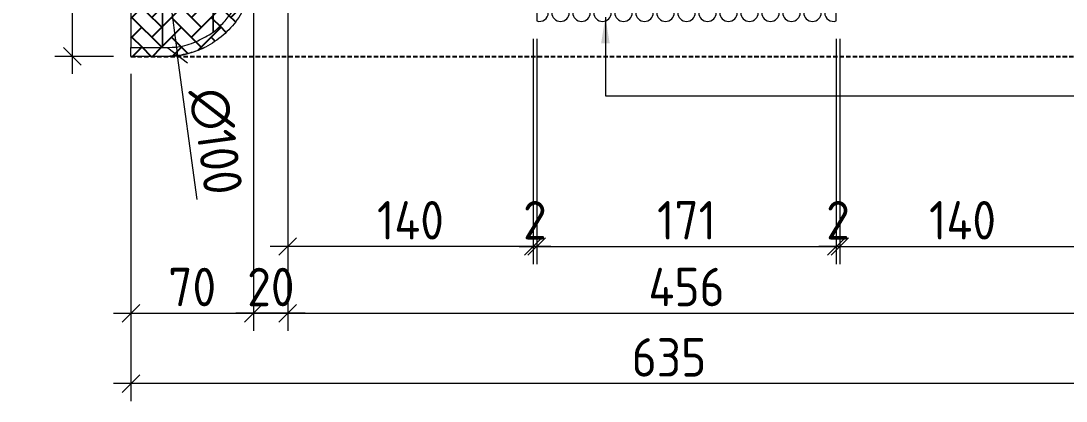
# Model space of a CAD drawing. Header units: millimetres. Extents: x 539949 to 547802, y -525020 to -515511.
# Drawn here: x 541996 to 542594, y -523536 to -523319 of the extents above; entities that cross this region are included whole.
import ezdxf

# ---------------------------------------------------------------- set-up
doc = ezdxf.new("R2010")
doc.units = ezdxf.units.MM
doc.header["$LTSCALE"] = 5
doc.header["$MEASUREMENT"] = 0
doc.header["$PDMODE"] = 35
doc.linetypes.add('DASHED', pattern=[0.75, 0.5, -0.25])
doc.layers.add('DIM-10', color=1, linetype='Continuous')
doc.layers.add('HATCH', color=8, linetype='Continuous')
doc.layers.add('MDF', color=41, linetype='Continuous', lineweight=0)
doc.styles.add('ISOCP', font='isocp.shx')
doc.styles.get("Standard").update_dxf_attribs({"font": 'arial.ttf'})
doc.dimstyles.new('dim', dxfattribs={"dimtxt": 2, "dimasz": 2, "dimexe": 1, "dimexo": 1, "dimgap": 1, "dimtad": 1, "dimdec": 0, "dimdsep": 46, "dimtxsty": 'Standard', "dimblk": 'OBLIQUE', "dimcen": 0, "dimdle": 1, "dimclrd": 1, "dimclre": 1, "dimclrt": 1, "dimadec": 0, "dimazin": 0, "dimtfac": 1, "dimtdec": 0, "dimtix": 1, "dimtmove": 0, "dimatfit": 3, "dimfxl": 1, "dimlwd": 0, "dimlwe": 0, "dimarcsym": 0})
doc.dimstyles.new('DL - 10', dxfattribs={"dimscale": 10, "dimtxt": 2.2, "dimasz": 1, "dimexe": 1, "dimexo": 1, "dimgap": 0.4, "dimtad": 1, "dimdec": 0, "dimdsep": 46, "dimtxsty": 'ISOCP', "dimblk": 'OBLIQUE', "dimcen": 0.5, "dimdle": 1, "dimclrd": 256, "dimclre": 256, "dimclrt": 2, "dimadec": 0, "dimazin": 2, "dimtfac": 1, "dimtdec": 0, "dimtix": 1, "dimtmove": 1, "dimatfit": 3, "dimldrblk": 'OPEN90', "dimfxl": 1, "dimlwd": 9, "dimlwe": 9, "dimarcsym": 0})
pattern_1 = [(45, (14580.82022846141, -6019.838075066451), (0, 11.31370849898476), [24, -8]), (135, (14586.47708271141, -6014.181220816451), (9e-16, 11.31370849898476), [24, -8])]

# ---------------------------------------------------------------- blocks, each defined once
blk = doc.blocks.new('_OBLIQUE')
at = {"color": 0, "linetype": 'ByBlock', "lineweight": -2}
blk.add_line((-0.5, -0.5), (0.5, 0.5), dxfattribs=at)
blk = doc.blocks.new('*D130')
at = {"layer": 'Defpoints', "color": 0, "transparency": 16777216}
for p in [(542025.7989114647, -522968.7958451395), (542059.2863716352, -522968.7958451395), (542059.2863716352, -523338.7958451395)]:
    blk.add_point(p, dxfattribs=at)
at = {"layer": 'DIM-10', "lineweight": 9, "transparency": 16777216}
for p, q in [((542025.7989114647, -523348.7958451395), (542025.7989114647, -522958.7958451395)), ((542049.2863716352, -522968.7958451395), (542015.7989114647, -522968.7958451395)), ((542049.2863716352, -523338.7958451395), (542015.7989114647, -523338.7958451395))]:
    blk.add_line(p, q, dxfattribs=at)
at = {"layer": 'DIM-10', "lineweight": 9, "transparency": 16777216, "xscale": 10, "yscale": 10, "zscale": 10}
for p, rotation in [((542025.7989114647, -522968.7958451395), 90), ((542025.7989114647, -523338.7958451395), 270)]:
    blk.add_blockref('_OBLIQUE', p, dxfattribs=dict(at, rotation=rotation))
at = {"layer": 'DIM-10', "color": 2, "transparency": 16777216, "insert": (542010.7989114645, -523153.7958451396), "char_height": 22, "attachment_point": 5, "rotation": 90, "style": 'ISOCP'}
blk.add_mtext('370', dxfattribs=at)
blk = doc.blocks.new('_Open90')
at = {"color": 0, "linetype": 'ByBlock', "lineweight": -2}
for p, q in [((0, 0), (-1, 0)), ((-0.5, 0.5), (0, 0)), ((0, 0), (-0.5, -0.5))]:
    blk.add_line(p, q, dxfattribs=at)
blk = doc.blocks.new('*D131')
at = {"layer": 'Defpoints', "color": 0, "transparency": 16777216}
for p in [(542129.2458001056, -523288.8399446278), (542059.2863716349, -523338.7958451392), (542129.2458001056, -523485.6633463884)]:
    blk.add_point(p, dxfattribs=at)
at = {"layer": 'DIM-10', "lineweight": 9, "transparency": 16777216}
for p, q in [((542129.2458001056, -523298.8399446278), (542129.2458001056, -523495.6633463884)), ((542059.2863716349, -523348.7958451392), (542059.2863716349, -523495.6633463884)), ((542049.2863716349, -523485.6633463884), (542139.2458001056, -523485.6633463884))]:
    blk.add_line(p, q, dxfattribs=at)
at = {"layer": 'DIM-10', "lineweight": 9, "transparency": 16777216, "xscale": 10, "yscale": 10, "zscale": 10, "rotation": 180}
blk.add_blockref('_OBLIQUE', (542059.2863716349, -523485.6633463884), dxfattribs=at)
at = {"layer": 'DIM-10', "lineweight": 9, "transparency": 16777216, "xscale": 10, "yscale": 10, "zscale": 10}
blk.add_blockref('_OBLIQUE', (542129.2458001056, -523485.6633463884), dxfattribs=at)
at = {"layer": 'DIM-10', "color": 2, "transparency": 16777216, "insert": (542094.2660858703, -523470.6633463884), "char_height": 22, "attachment_point": 5, "style": 'ISOCP'}
blk.add_mtext('70', dxfattribs=at)
blk = doc.blocks.new('*D95')
at = {"layer": 'Defpoints', "color": 0, "transparency": 16777216}
for p in [(542148.8606434761, -523175.7488529904), (542129.2458001056, -523288.8399446278), (542129.2458001056, -523485.6633463884)]:
    blk.add_point(p, dxfattribs=at)
at = {"layer": 'DIM-10', "lineweight": 9, "transparency": 16777216}
for p, q in [((542148.8606434761, -523185.7488529904), (542148.8606434761, -523495.6633463884)), ((542129.2458001056, -523298.8399446278), (542129.2458001056, -523495.6633463884)), ((542158.8606434761, -523485.6633463884), (542119.2458001056, -523485.6633463884))]:
    blk.add_line(p, q, dxfattribs=at)
at = {"layer": 'DIM-10', "lineweight": 9, "transparency": 16777216, "xscale": 10, "yscale": 10, "zscale": 10, "rotation": 180}
blk.add_blockref('_OBLIQUE', (542129.2458001056, -523485.6633463884), dxfattribs=at)
at = {"layer": 'DIM-10', "lineweight": 9, "transparency": 16777216, "xscale": 10, "yscale": 10, "zscale": 10}
blk.add_blockref('_OBLIQUE', (542148.8606434761, -523485.6633463884), dxfattribs=at)
at = {"layer": 'DIM-10', "color": 2, "transparency": 16777216, "insert": (542139.2458001056, -523470.6611810341), "char_height": 22, "attachment_point": 5, "style": 'ISOCP'}
blk.add_mtext('20', dxfattribs=at)
blk = doc.blocks.new('*D96')
at = {"layer": 'Defpoints', "color": 0, "transparency": 16777216}
for p in [(542148.8606434761, -523175.7488529904), (542604.7213686008, -523176.1981635743), (542604.7213686008, -523485.6633463884)]:
    blk.add_point(p, dxfattribs=at)
at = {"layer": 'DIM-10', "lineweight": 9, "transparency": 16777216}
for p, q in [((542148.8606434761, -523185.7488529904), (542148.8606434761, -523495.6633463884)), ((542604.7213686008, -523186.1981635743), (542604.7213686008, -523495.6633463884)), ((542138.8606434761, -523485.6633463884), (542614.7213686008, -523485.6633463884))]:
    blk.add_line(p, q, dxfattribs=at)
at = {"layer": 'DIM-10', "lineweight": 9, "transparency": 16777216, "xscale": 10, "yscale": 10, "zscale": 10, "rotation": 180}
blk.add_blockref('_OBLIQUE', (542148.8606434761, -523485.6633463884), dxfattribs=at)
at = {"layer": 'DIM-10', "lineweight": 9, "transparency": 16777216, "xscale": 10, "yscale": 10, "zscale": 10}
blk.add_blockref('_OBLIQUE', (542604.7213686008, -523485.6633463884), dxfattribs=at)
at = {"layer": 'DIM-10', "color": 2, "transparency": 16777216, "insert": (542376.7910060384, -523470.6633463884), "char_height": 22, "attachment_point": 5, "style": 'ISOCP'}
blk.add_mtext('456', dxfattribs=at)
blk = doc.blocks.new('*D97')
at = {"layer": 'Defpoints', "color": 0, "transparency": 16777216}
for p in [(542059.2863716349, -523338.7958451392), (542694.2862968781, -523338.7958451392), (542059.2863716349, -523525.887338245)]:
    blk.add_point(p, dxfattribs=at)
at = {"layer": 'DIM-10', "lineweight": 9, "transparency": 16777216}
for p, q in [((542059.2863716349, -523348.7958451392), (542059.2863716349, -523535.887338245)), ((542694.2862968781, -523348.7958451392), (542694.2862968781, -523535.887338245)), ((542704.2862968781, -523525.887338245), (542049.2863716349, -523525.887338245))]:
    blk.add_line(p, q, dxfattribs=at)
at = {"layer": 'DIM-10', "lineweight": 9, "transparency": 16777216, "xscale": 10, "yscale": 10, "zscale": 10, "rotation": 180}
blk.add_blockref('_OBLIQUE', (542059.2863716349, -523525.887338245), dxfattribs=at)
at = {"layer": 'DIM-10', "lineweight": 9, "transparency": 16777216, "xscale": 10, "yscale": 10, "zscale": 10}
blk.add_blockref('_OBLIQUE', (542694.2862968781, -523525.887338245), dxfattribs=at)
at = {"layer": 'DIM-10', "color": 2, "transparency": 16777216, "insert": (542366.7862968781, -523510.887338245), "char_height": 22, "attachment_point": 5, "style": 'ISOCP'}
blk.add_mtext('635', dxfattribs=at)
blk = doc.blocks.new('*D129')
at = {"layer": 'Defpoints', "color": 0, "transparency": 16777216}
for p in [(542072.6246687779, -523239.329654039), (542085.9543153662, -523338.3494005895)]:
    blk.add_point(p, dxfattribs=at)
at = {"layer": 'DIM-10', "lineweight": 9, "transparency": 16777216}
for p in [(542072.6246687779, -523239.329654039), (542097.0298767579, -523420.6245963078)]:
    blk.add_line(p, (542085.9543153662, -523338.3494005895), dxfattribs=at)
blk.add_arc((542079.2894920721, -523288.8395273143), 49.95645525126019, 266.1976970635002, 295.8013289228209, dxfattribs=at)
at = {"layer": 'DIM-10', "lineweight": 9, "transparency": 16777216, "xscale": 10, "yscale": 10, "zscale": 10}
for p, rotation in [((542072.6246687779, -523239.329654039), 277.6668413862636), ((542085.9543153662, -523338.3494005895), 97.66684138626364)]:
    blk.add_blockref('_OBLIQUE', p, dxfattribs=dict(at, rotation=rotation))
at = {"layer": 'DIM-10', "color": 2, "transparency": 16777216, "insert": (542107.6921312326, -523387.396414386), "char_height": 22, "attachment_point": 5, "rotation": 277.6668413862636, "style": 'ISOCP'}
blk.add_mtext('∅100', dxfattribs=at)
blk = doc.blocks.new('*D98')
at = {"layer": 'Defpoints', "color": 0, "transparency": 16777216}
for p in [(542148.8606434761, -523175.7488529904), (542289.1553436208, -523318.6753350197), (542148.8606434761, -523447.5039729886)]:
    blk.add_point(p, dxfattribs=at)
at = {"layer": 'DIM-10', "lineweight": 9, "transparency": 16777216}
for p, q in [((542148.8606434761, -523185.7488529904), (542148.8606434761, -523457.5039729886)), ((542289.1553436208, -523328.6753350197), (542289.1553436208, -523457.5039729886)), ((542299.1553436208, -523447.5039729886), (542138.8606434761, -523447.5039729886))]:
    blk.add_line(p, q, dxfattribs=at)
at = {"layer": 'DIM-10', "lineweight": 9, "transparency": 16777216, "xscale": 10, "yscale": 10, "zscale": 10, "rotation": 180}
blk.add_blockref('_OBLIQUE', (542148.8606434761, -523447.5039729886), dxfattribs=at)
at = {"layer": 'DIM-10', "lineweight": 9, "transparency": 16777216, "xscale": 10, "yscale": 10, "zscale": 10}
blk.add_blockref('_OBLIQUE', (542289.1553436208, -523447.5039729886), dxfattribs=at)
at = {"layer": 'DIM-10', "color": 2, "transparency": 16777216, "insert": (542219.0079935484, -523432.5039729886), "char_height": 22, "attachment_point": 5, "style": 'ISOCP'}
blk.add_mtext('140', dxfattribs=at)
blk = doc.blocks.new('*D99')
at = {"layer": 'Defpoints', "color": 0, "transparency": 16777216}
for p in [(542291.1553436208, -523318.6916770924), (542462.4083980266, -523318.676906125), (542462.4083980266, -523447.5039729886)]:
    blk.add_point(p, dxfattribs=at)
at = {"layer": 'DIM-10', "lineweight": 9, "transparency": 16777216}
for p, q in [((542291.1553436208, -523328.6916770924), (542291.1553436208, -523457.5039729886)), ((542462.4083980266, -523328.676906125), (542462.4083980266, -523457.5039729886)), ((542281.1553436208, -523447.5039729886), (542472.4083980266, -523447.5039729886))]:
    blk.add_line(p, q, dxfattribs=at)
at = {"layer": 'DIM-10', "lineweight": 9, "transparency": 16777216, "xscale": 10, "yscale": 10, "zscale": 10, "rotation": 180}
blk.add_blockref('_OBLIQUE', (542291.1553436208, -523447.5039729886), dxfattribs=at)
at = {"layer": 'DIM-10', "lineweight": 9, "transparency": 16777216, "xscale": 10, "yscale": 10, "zscale": 10}
blk.add_blockref('_OBLIQUE', (542462.4083980266, -523447.5039729886), dxfattribs=at)
at = {"layer": 'DIM-10', "color": 2, "transparency": 16777216, "insert": (542376.7818708237, -523432.5039729886), "char_height": 22, "attachment_point": 5, "style": 'ISOCP'}
blk.add_mtext('171', dxfattribs=at)
blk = doc.blocks.new('*D136')
at = {"layer": 'Defpoints', "color": 0, "transparency": 16777216}
for p in [(542604.7213686008, -523176.1981635743), (542464.4084088652, -523318.6754181624), (542604.7213686008, -523447.5039729882)]:
    blk.add_point(p, dxfattribs=at)
at = {"layer": 'DIM-10', "lineweight": 9, "transparency": 16777216}
for p, q in [((542604.7213686008, -523186.1981635743), (542604.7213686008, -523457.5039729882)), ((542464.4084088652, -523328.6754181624), (542464.4084088652, -523457.5039729882)), ((542454.4084088652, -523447.5039729882), (542614.7213686008, -523447.5039729882))]:
    blk.add_line(p, q, dxfattribs=at)
at = {"layer": 'DIM-10', "lineweight": 9, "transparency": 16777216, "xscale": 10, "yscale": 10, "zscale": 10, "rotation": 180}
blk.add_blockref('_OBLIQUE', (542464.4084088652, -523447.5039729882), dxfattribs=at)
at = {"layer": 'DIM-10', "lineweight": 9, "transparency": 16777216, "xscale": 10, "yscale": 10, "zscale": 10}
blk.add_blockref('_OBLIQUE', (542604.7213686008, -523447.5039729882), dxfattribs=at)
at = {"layer": 'DIM-10', "color": 2, "transparency": 16777216, "insert": (542534.564888733, -523432.5039729882), "char_height": 22, "attachment_point": 5, "style": 'ISOCP'}
blk.add_mtext('140', dxfattribs=at)
blk = doc.blocks.new('*D288')
at = {"layer": 'Defpoints', "color": 0, "transparency": 16777216}
for p in [(542289.1523108466, -523318.6754181625), (542291.1553436208, -523318.6754181625), (542291.1553436208, -523447.5039729886)]:
    blk.add_point(p, dxfattribs=at)
at = {"layer": 'DIM-10', "lineweight": 9, "transparency": 16777216}
for p, q in [((542289.1523108466, -523328.6754181625), (542289.1523108466, -523457.5039729886)), ((542291.1553436208, -523328.6754181625), (542291.1553436208, -523457.5039729886)), ((542289.1523108466, -523447.5039729886), (542279.1523108466, -523447.5039729886)), ((542289.1523108466, -523447.5039729886), (542291.1553436208, -523447.5039729886)), ((542291.1553436208, -523447.5039729886), (542301.1553436208, -523447.5039729886))]:
    blk.add_line(p, q, dxfattribs=at)
at = {"layer": 'DIM-10', "lineweight": 9, "transparency": 16777216, "xscale": 10, "yscale": 10, "zscale": 10}
blk.add_blockref('_OBLIQUE', (542289.1523108466, -523447.5039729886), dxfattribs=at)
at = {"layer": 'DIM-10', "lineweight": 9, "transparency": 16777216, "xscale": 10, "yscale": 10, "zscale": 10, "rotation": 180}
blk.add_blockref('_OBLIQUE', (542291.1553436208, -523447.5039729886), dxfattribs=at)
at = {"layer": 'DIM-10', "color": 2, "transparency": 16777216, "insert": (542290.1538272337, -523432.5018076343), "char_height": 22, "attachment_point": 5, "style": 'ISOCP'}
blk.add_mtext('2', dxfattribs=at)
blk = doc.blocks.new('*D289')
at = {"layer": 'Defpoints', "color": 0, "transparency": 16777216}
for p in [(542462.4083980266, -523318.6754181625), (542464.4114308008, -523318.6754181625), (542462.4083980266, -523447.5039729886)]:
    blk.add_point(p, dxfattribs=at)
at = {"layer": 'DIM-10', "lineweight": 9, "transparency": 16777216}
for p, q in [((542462.4083980266, -523328.6754181625), (542462.4083980266, -523457.5039729886)), ((542464.4114308008, -523328.6754181625), (542464.4114308008, -523457.5039729886)), ((542462.4083980266, -523447.5039729886), (542452.4083980266, -523447.5039729886)), ((542464.4114308008, -523447.5039729886), (542462.4083980266, -523447.5039729886)), ((542464.4114308008, -523447.5039729886), (542474.4114308008, -523447.5039729886))]:
    blk.add_line(p, q, dxfattribs=at)
at = {"layer": 'DIM-10', "lineweight": 9, "transparency": 16777216, "xscale": 10, "yscale": 10, "zscale": 10}
blk.add_blockref('_OBLIQUE', (542462.4083980266, -523447.5039729886), dxfattribs=at)
at = {"layer": 'DIM-10', "lineweight": 9, "transparency": 16777216, "xscale": 10, "yscale": 10, "zscale": 10, "rotation": 180}
blk.add_blockref('_OBLIQUE', (542464.4114308008, -523447.5039729886), dxfattribs=at)
at = {"layer": 'DIM-10', "color": 2, "transparency": 16777216, "insert": (542463.4099144137, -523432.5018076343), "char_height": 22, "attachment_point": 5, "style": 'ISOCP'}
blk.add_mtext('2', dxfattribs=at)

msp = doc.modelspace()

# ---------------------------------------------------------------- hatches: boundary and pattern name
at = {"layer": 'HATCH'}
h = msp.add_hatch(dxfattribs=at)
h.set_pattern_fill('AR-HBONE', color=256, scale=2)
h.set_pattern_definition(pattern_1)
h.paths.add_polyline_path([(542077.2863716349, -522968.7958451393), (542059.2863716349, -522968.7958451393), (542059.2863716349, -523333.7958451392), (542077.2863716349, -523333.7958451392)])
h = msp.add_hatch(dxfattribs=at)
h.set_pattern_fill('AR-HBONE', color=256, scale=2)
h.set_pattern_definition(pattern_1)
edge = h.paths.add_edge_path()
edge.add_line((542059.2863716349, -523333.7958451392), (542077.2863716349, -523333.7958451392))
edge.add_arc((542077.2863716349, -523248.9827693608), 84.81307577841407, 270, 274.9719970082222)
edge.add_arc((542081.5604944989, -523298.1127647555), 35.49751460615872, 274.9719970082216, 292.5465806984311)
edge.add_arc((542070.673921562, -523271.8905702832), 63.88978385774003, 292.5465806985453, 301.3450127749816)
edge.add_arc((542086.1048702452, -523297.2251640589), 34.2257345885319, 301.3450127749338, 316.8590887979115)
edge.add_arc((542058.833410333, -523271.6684338953), 71.6005788342934, 316.8590887979372, 323.1196495755985)
edge.add_arc((542086.4104591628, -523292.3590825778), 37.12454998737412, 323.1196495755761, 344.280775792898)
edge.add_arc((542031.4087415352, -523276.8788825435), 94.26320183606167, 344.2807757927956, 347.6676192746615)
edge.add_arc((542091.047200902, -523289.9174809096), 33.21608165001354, 347.6676192746478, 361.859017952255)
edge.add_line((542124.2458001056, -523288.8399415369), (542124.2458001056, -523008.8029010574))
edge.add_line((542124.2458001056, -523008.8029010574), (542129.2458001056, -523008.8029010574))
edge.add_line((542129.2458001056, -523008.8029010574), (542129.2458001056, -523288.8399446277))
edge.add_arc((542079.290388833, -523288.8399446277), 49.95541127260964, -12.49498180834928, 1.1368683772161603e-13, ccw=False)
edge.add_arc((542079.2893117116, -523288.8397059346), 49.95651452468786, 335.11035186210677, 347.50501819164555, ccw=False)
edge.add_arc((542079.2902593348, -523288.8401455986), 49.95546987432041, 321.13703838910936, 335.11035186211564, ccw=False)
edge.add_arc((542079.2894920721, -523288.8395273141), 49.95645525137738, 307.27047324554053, 321.1370383891034, ccw=False)
edge.add_arc((542079.2900885165, -523288.8403110972), 49.95547033412608, 293.2840657656825, 307.2704732455933, ccw=False)
edge.add_arc((542079.2896330941, -523288.839252808), 49.95662245631573, 282.89853761025756, 293.2840657657355, ccw=False)
edge.add_arc((542079.2899105005, -523288.84046417), 49.95537973663853, 271.07659983977396, 282.8985376102363, ccw=False)
edge.add_line((542080.2285274373, -523338.7870252416), (542059.2863716349, -523338.7958451392))
edge.add_line((542059.2863716349, -523338.7958451392), (542059.2863716349, -523333.7958451392))
h = msp.add_hatch(dxfattribs=at)
h.set_pattern_fill('AR-HBONE', color=256, scale=2)
h.set_pattern_definition(pattern_1)
edge = h.paths.add_edge_path()
edge.add_line((542124.2458001056, -523008.8029010574), (542106.2458001056, -523008.8029010574))
edge.add_line((542106.2458001056, -523008.8029010574), (542106.2458001056, -523324.8972411852))
edge.add_arc((542086.1048702453, -523297.225164059), 34.22573458836673, 306.0487413112386, 316.8590887979187)
edge.add_arc((542058.833410333, -523271.6684338953), 71.60057883428985, 316.8590887979371, 323.1196495755986)
edge.add_arc((542086.4104591627, -523292.3590825776), 37.12454998746308, 323.119649575467, 344.2807757925737)
edge.add_arc((542031.4087415352, -523276.8788825441), 94.26320183591365, 344.2807757930487, 347.6676192749887)
edge.add_arc((542091.0472009019, -523289.9174809096), 33.2160816501984, 347.6676192746837, 358.1409820477596)
edge.add_line((542124.2458001056, -523290.9950202823), (542124.2458001056, -523008.8029010574))
h = msp.add_hatch(dxfattribs=at)
h.set_pattern_fill('AR-HBONE', color=256, scale=2)
h.set_pattern_definition(pattern_1)
edge = h.paths.add_edge_path()
edge.add_line((542106.2458001056, -523288.8399415369), (542077.2863716349, -523288.8399415369))
edge.add_line((542077.2863716349, -523288.8399415369), (542077.2863716349, -523333.7958451392))
edge.add_arc((542077.2863716349, -523248.9827693608), 84.81307577840734, 269.9999999999998, 274.9719970082223)
edge.add_arc((542081.5604944989, -523298.1127647556), 35.49751460606097, 274.971997008246, 292.5465806987114)
edge.add_arc((542070.6739215618, -523271.8905702833), 63.88978385769892, 292.5465806988975, 301.3450127752462)
edge.add_arc((542086.1048702454, -523297.2251640583), 34.22573458890452, 301.3450127740419, 306.0487413102861)
edge.add_line((542106.2458001056, -523324.8972411852), (542106.2458001056, -523288.8399415369))

# ---------------------------------------------------------------- linework, layer by layer
at = {"layer": 'HATCH', "linetype": 'DASHED'}
msp.add_line((542059.2863716349, -523338.7958451392), (542694.2862968781, -523338.7958451392), dxfattribs=at)
at = {"layer": 'MDF'}
msp.add_lwpolyline([(542077.2863716349, -522968.7958451393), (542059.2863716349, -522968.7958451393), (542059.2863716349, -523333.7958451392), (542077.2863716349, -523333.7958451392)], close=True, dxfattribs=at)
for points in [[(542059.2863716349, -523333.7958451392), (542077.2863716349, -523333.7958451392, 0.0216978336709919), (542084.6370231885, -523333.4767084614, 0.0768342512643646), (542095.171462978, -523330.8971372563, 0.038409273530996), (542103.9087630748, -523326.4556671035, 0.0677965137859518), (542111.0785060591, -523320.6285489072, 0.0273236463812018), (542116.1060349591, -523314.6392304652, 0.0925961193217121), (542122.1465843493, -523302.4169933157, 0.0147789683581851), (542123.4968222728, -523297.0118556584, 0.0620009215675352), (542124.2458001056, -523288.8399415369), (542124.2458001056, -523008.8029010574), (542129.2458001056, -523008.8029010574), (542129.2458001056, -523288.8399446277, -0.0545737253431477), (542128.0626041922, -523299.648002935, -0.0541347233281961), (542124.6058686513, -523309.8650004766, -0.0610457434481406), (542118.1880323744, -523320.1851966103, -0.060578243493904), (542109.5420413758, -523328.5941582633, -0.0611030899436866), (542099.0369895259, -523334.7272255372, -0.0453464589204795), (542090.4412119619, -523337.5353144147, -0.0516287338700311), (542080.2285274373, -523338.7870252416), (542059.2863716349, -523338.7958451392), (542059.2863716349, -523333.7958451392)], [(542291.1553436208, -523306.7925081801), (542291.1553436208, -523318.5155566441, 0.514112419422496), (542297.791634268, -523313.8144696355, -1.000010624408787)], [(542455.7899741207, -523313.8144696112, 0.5129192146112361), (542462.4084088652, -523318.5217030055), (542462.4084088652, -523306.792513524)], [(542299.7916554433, -523313.8150169221, 0.9955697988190653), (542309.7915564994, -523313.8177543305, -0.9952741106540713)], [(542311.791534059, -523313.8177077282, 0.9952741106528392), (542321.7914218571, -523313.8174747168, -0.9952741106521936)], [(542323.7913994166, -523313.8174281145, 0.9952741106528838), (542333.7912872147, -523313.8171951032, -0.9952741106520069)], [(542335.7912647743, -523313.8171485009, 0.9952741106528092), (542345.7911525724, -523313.8169154895, -0.9952741106520071)], [(542347.7911301319, -523313.8168688872, 0.9952741106528838), (542357.79101793, -523313.8166358758, -0.9952741106518204)], [(542359.7909954896, -523313.8165892736, 0.9952741113844107), (542369.7908832877, -523313.8163562549, -0.9952741000586982)], [(542371.7908608472, -523313.8163096284, 0.9952509081159273), (542381.7907475409, -523313.816309514, -0.9952741107112293)], [(542383.7907251004, -523313.8163561161, 0.9952741106527285), (542393.7906128985, -523313.8165891275, -0.9952741106532039)], [(542395.7905904581, -523313.8166357298, 0.995274110652833), (542405.7904782562, -523313.8168687412, -0.9952741106520844)], [(542407.7904558157, -523313.8169153435, 0.9952741106527585), (542417.7903436138, -523313.8171483548, -0.9952741106520844)], [(542419.7903211734, -523313.8171949571, 0.9952741106527585), (542429.7902089715, -523313.8174279685, -0.9952741106520844)], [(542431.790186531, -523313.8174745708, 0.9952741106527585), (542441.7900743291, -523313.8177075821, -0.9956554839567702)], [(542443.7900551613, -523313.8186256895, 0.9964251065643902), (542453.7899906585, -523313.8158885435, -0.9960036952151915)]]:
    msp.add_lwpolyline(points, format="xyb", dxfattribs=at)
for points in [[(542124.2458001056, -523008.8029010574), (542106.2458001056, -523008.8029010574), (542106.2458001056, -523324.8972411852, 0.0472040528120168), (542111.0785060591, -523320.6285489072, 0.0273236463812032), (542116.1060349591, -523314.6392304652, 0.0925961193207653), (542122.1465843493, -523302.4169933158, 0.014778968358508), (542123.4968222728, -523297.0118556584, 0.0457305045113863), (542124.2458001056, -523290.9950202823)], [(542106.2458001056, -523288.8399415369), (542077.2863716349, -523288.8399415369), (542077.2863716349, -523333.7958451392, 0.0216978336709936), (542084.6370231885, -523333.4767084614, 0.0768342512654885), (542095.1714629781, -523330.8971372563, 0.0384092735306129), (542103.9087630748, -523326.4556671034, 0.02052676976377), (542106.2458001056, -523324.8972411852)]]:
    msp.add_lwpolyline(points, format="xyb", close=True, dxfattribs=at)

# ---------------------------------------------------------------- dimensions: what is measured, and where the dimension line sits
at = {"layer": 'DIM-10'}
for base, p1, p2, angle, picture, middle in [((542025.7989114647, -522968.7958451395), (542059.2863716349, -523338.7958451392), (542059.2863716349, -522968.7958451393), 90, '*D130', (542010.7989114645, -523153.7958451396)), ((542462.4083980266, -523447.5039729886), (542464.4114308008, -523318.6754181625), (542462.4083980266, -523318.6754181625), 180, '*D289', (542463.4099144137, -523432.5018076343))]:
    dim = msp.add_linear_dim(base=base, p1=p1, p2=p2, angle=angle, dimstyle='DL - 10', dxfattribs=at)
    dim.commit()
    dim.dimension.update_dxf_attribs({"geometry": picture, "text_midpoint": middle})
for base, p1, p2, picture, middle in [((542129.2458001056, -523485.6633463884), (542148.8606434761, -523175.7488529904), (542129.2458001056, -523288.8399446278), '*D95', (542139.2458001056, -523485.6633463884)), ((542059.2863716349, -523525.887338245), (542694.2862968781, -523338.7958451392), (542059.2863716349, -523338.7958451392), '*D97', (542366.7862968781, -523525.887338245))]:
    dim = msp.add_linear_dim(base=base, p1=p1, p2=p2, dimstyle='DL - 10', dxfattribs=at)
    dim.commit()
    dim.dimension.update_dxf_attribs({"geometry": picture, "text_midpoint": middle, "dimtype": 128})
for base, p1, p2, picture, middle in [((542604.7213686008, -523485.6633463884), (542148.8606434761, -523175.7488529904), (542604.7213686008, -523176.1981635743), '*D96', (542376.7910060384, -523470.6633463884)), ((542148.8606434761, -523447.5039729886), (542289.1553436208, -523318.6753350197), (542148.8606434761, -523175.7488529904), '*D98', (542219.0079935484, -523432.5039729886)), ((542604.7213686008, -523447.5039729882), (542464.4084088652, -523318.6754181624), (542604.7213686008, -523176.1981635743), '*D136', (542534.564888733, -523432.5039729882)), ((542129.2458001056, -523485.6633463884), (542059.2863716349, -523338.7958451392), (542129.2458001056, -523288.8399446278), '*D131', (542094.2660858703, -523470.6633463884)), ((542291.1553436208, -523447.5039729886), (542289.1523108466, -523318.6754181625), (542291.1553436208, -523318.6754181625), '*D288', (542290.1538272337, -523432.5018076343)), ((542462.4083980266, -523447.5039729886), (542291.1553436208, -523318.6916770924), (542462.4083980266, -523318.676906125), '*D99', (542376.7818708237, -523432.5039729886))]:
    dim = msp.add_linear_dim(base=base, p1=p1, p2=p2, dimstyle='DL - 10', dxfattribs=at)
    dim.commit()
    dim.dimension.update_dxf_attribs({"geometry": picture, "text_midpoint": middle})
dim = msp.add_diameter_dim_2p(p1=(542072.6246687779, -523239.329654039), p2=(542085.9543153662, -523338.3494005895), dimstyle='DL - 10', dxfattribs=at)
dim.commit()
dim.dimension.update_dxf_attribs({"geometry": '*D129', "text_midpoint": (542107.6921312326, -523387.396414386)})

# ---------------------------------------------------------------- leaders
msp.add_leader([(542330.4394830993, -523316.3511764738), (542330.4394830993, -523361.2665991904), (542862.8613586585, -523361.2665991904)], dimstyle='dim', override={"dimscale": 1, "dimasz": 15, "dimtad": 0, "dimclrt": 4, "dimfxlon": 1})

doc.saveas('drawing.dxf')
